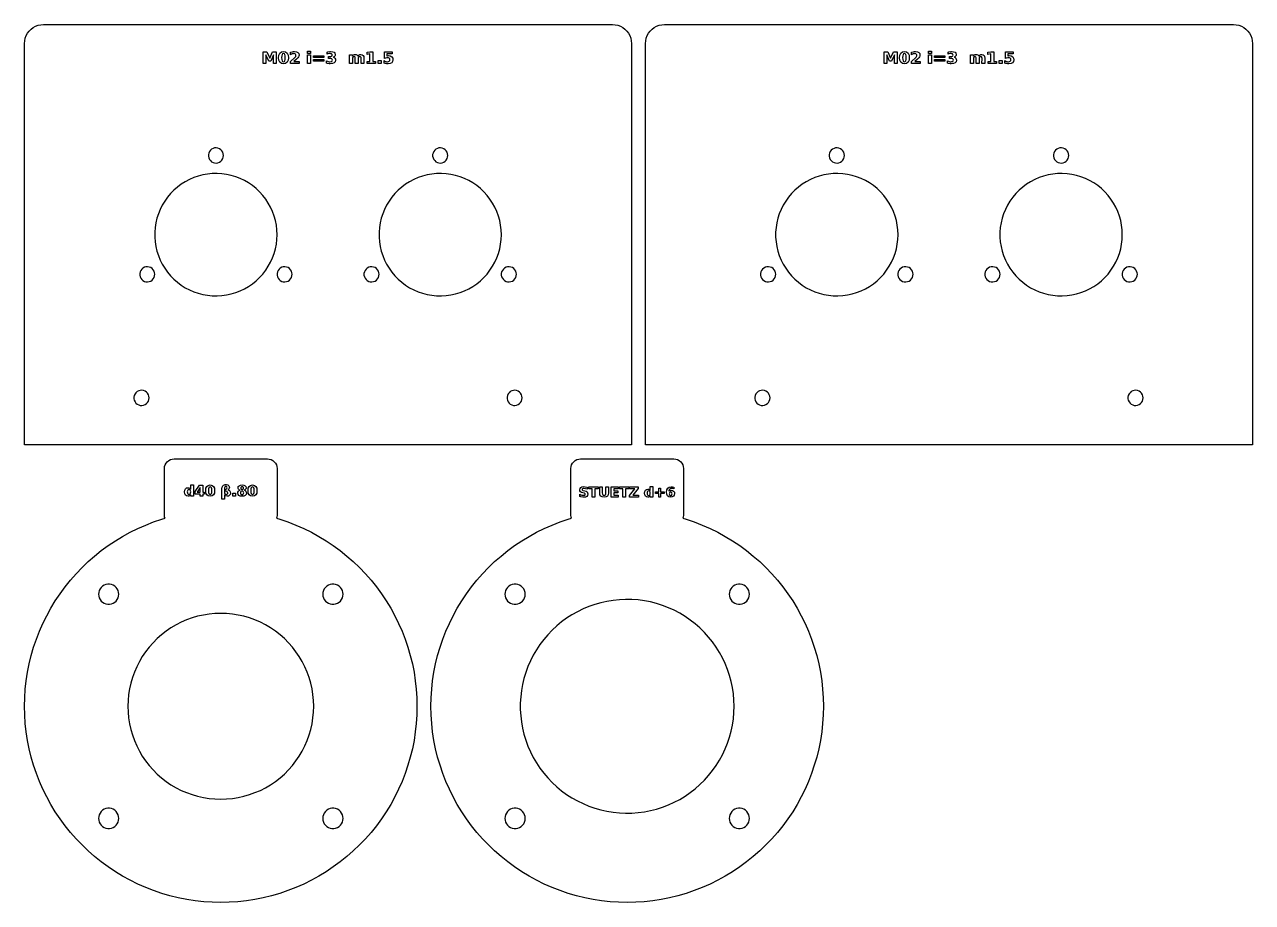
# Model space of a CAD drawing. Header units: millimetres. Extents: x 0 to 263, y 0 to 188.
import ezdxf

# ---------------------------------------------------------------- set-up
doc = ezdxf.new("R2010")
doc.units = ezdxf.units.MM
doc.layers.add('CUT', color=1, linetype='Continuous')
doc.layers.add('ENGRAVE', color=5, linetype='Continuous')

msp = doc.modelspace()

# ---------------------------------------------------------------- linework, layer by layer
at = {"layer": 'CUT'}
for points in [[(0, 184.2277), (0.0413, 184.805), (0.1649, 185.3731), (0.3681, 185.9179), (0.6467, 186.4282), (0.9952, 186.8937), (1.4063, 187.3048), (1.8718, 187.6533), (2.3821, 187.9319), (2.9269, 188.1351), (3.495, 188.2587), (4.0723, 188.3), (126.0777, 188.3), (126.655, 188.2587), (127.2231, 188.1351), (127.7679, 187.9319), (128.2782, 187.6533), (128.7437, 187.3048), (129.1548, 186.8937), (129.5033, 186.4282), (129.7819, 185.9179), (129.9851, 185.3731), (130.1087, 184.805), (130.15, 184.2277), (130.15, 98.15), (0, 98.15)], [(133.15, 184.2277), (133.1913, 184.805), (133.3149, 185.3731), (133.5181, 185.9179), (133.7967, 186.4282), (134.1452, 186.8937), (134.5563, 187.3048), (135.0218, 187.6533), (135.5321, 187.9319), (136.0769, 188.1351), (136.645, 188.2587), (137.2223, 188.3), (259.2277, 188.3), (259.805, 188.2587), (260.3731, 188.1351), (260.9179, 187.9319), (261.4282, 187.6533), (261.8937, 187.3048), (262.3048, 186.8937), (262.6533, 186.4282), (262.9319, 185.9179), (263.1351, 185.3731), (263.2587, 184.805), (263.3, 184.2277), (263.3, 98.15), (133.15, 98.15)], [(42.4994, 160.9072), (42.3183, 161.2082), (42.0767, 161.4632), (41.786, 161.6603), (41.4596, 161.7904), (41.113, 161.8472), (40.7622, 161.8282), (40.4237, 161.7342), (40.1133, 161.5696), (39.8456, 161.3422), (39.633, 161.0626), (39.4855, 160.7437), (39.41, 160.4007), (39.41, 160.0494), (39.4855, 159.7063), (39.633, 159.3875), (39.8456, 159.1078), (40.1133, 158.8804), (40.4237, 158.7158), (40.7622, 158.6219), (41.113, 158.6028), (41.4596, 158.6597), (41.786, 158.7897), (42.0767, 158.9868), (42.3183, 159.2419), (42.4994, 159.5429), (42.6116, 159.8758), (42.6496, 160.225), (42.6116, 160.5742)], [(90.7116, 160.5742), (90.5994, 160.9072), (90.4183, 161.2082), (90.1767, 161.4632), (89.886, 161.6603), (89.5596, 161.7904), (89.213, 161.8472), (88.8622, 161.8282), (88.5237, 161.7342), (88.2133, 161.5696), (87.9456, 161.3422), (87.733, 161.0626), (87.5855, 160.7437), (87.51, 160.4007), (87.51, 160.0494), (87.5855, 159.7063), (87.733, 159.3875), (87.9456, 159.1078), (88.2133, 158.8804), (88.5237, 158.7158), (88.8622, 158.6219), (89.213, 158.6028), (89.5596, 158.6597), (89.886, 158.7897), (90.1767, 158.9868), (90.4183, 159.2419), (90.5994, 159.5429), (90.7116, 159.8758), (90.7496, 160.225)], [(175.6494, 160.9072), (175.4683, 161.2082), (175.2267, 161.4632), (174.936, 161.6603), (174.6096, 161.7904), (174.263, 161.8472), (173.9122, 161.8282), (173.5737, 161.7342), (173.2633, 161.5696), (172.9956, 161.3422), (172.783, 161.0626), (172.6355, 160.7437), (172.56, 160.4007), (172.56, 160.0494), (172.6355, 159.7063), (172.783, 159.3875), (172.9956, 159.1078), (173.2633, 158.8804), (173.5737, 158.7158), (173.9122, 158.6219), (174.263, 158.6028), (174.6096, 158.6597), (174.936, 158.7897), (175.2267, 158.9868), (175.4683, 159.2419), (175.6494, 159.5429), (175.7616, 159.8758), (175.7996, 160.225), (175.7616, 160.5742)], [(223.8616, 160.5742), (223.7494, 160.9072), (223.5683, 161.2082), (223.3267, 161.4632), (223.036, 161.6603), (222.7096, 161.7904), (222.363, 161.8472), (222.0122, 161.8282), (221.6737, 161.7342), (221.3633, 161.5696), (221.0956, 161.3422), (220.883, 161.0626), (220.7355, 160.7437), (220.66, 160.4007), (220.66, 160.0494), (220.7355, 159.7063), (220.883, 159.3875), (221.0956, 159.1078), (221.3633, 158.8804), (221.6737, 158.7158), (222.0122, 158.6219), (222.363, 158.6028), (222.7096, 158.6597), (223.036, 158.7897), (223.3267, 158.9868), (223.5683, 159.2419), (223.7494, 159.5429), (223.8616, 159.8758), (223.8996, 160.225)], [(53.9923, 145.2531), (53.7962, 146.2518), (53.5232, 147.2324), (53.1751, 148.1889), (52.7539, 149.1155), (52.2621, 150.0067), (51.7028, 150.8571), (51.0793, 151.6616), (50.3953, 152.4153), (49.6549, 153.1138), (48.8627, 153.7528), (48.0233, 154.3285), (47.1418, 154.8375), (46.2235, 155.2766), (45.274, 155.6432), (44.2989, 155.9351), (43.3041, 156.1506), (42.2956, 156.2883), (41.2795, 156.3475), (40.2619, 156.3278), (39.2488, 156.2292), (38.2464, 156.0525), (37.2607, 155.7986), (36.2977, 155.4691), (35.3631, 155.0659), (34.4625, 154.5916), (33.6014, 154.0488), (32.785, 153.441), (32.0181, 152.7718), (31.3054, 152.0451), (30.6511, 151.2654), (30.0593, 150.4373), (29.5333, 149.5658), (29.0765, 148.6563), (28.6916, 147.714), (28.3808, 146.7448), (28.1461, 145.7544), (27.9888, 144.7487), (27.9099, 143.7339), (27.9099, 142.7161), (27.9888, 141.7013), (28.1461, 140.6957), (28.3808, 139.7053), (28.6916, 138.736), (29.0765, 137.7938), (29.5333, 136.8842), (30.0593, 136.0127), (30.6511, 135.1847), (31.3054, 134.405), (32.0181, 133.6783), (32.785, 133.009), (33.6014, 132.4012), (34.4625, 131.8585), (35.3631, 131.3841), (36.2977, 130.981), (37.2607, 130.6515), (38.2464, 130.3976), (39.2488, 130.2208), (40.2619, 130.1223), (41.2795, 130.1025), (42.2956, 130.1617), (43.3041, 130.2995), (44.2989, 130.515), (45.274, 130.8069), (46.2235, 131.1735), (47.1418, 131.6126), (48.0233, 132.1215), (48.8627, 132.6972), (49.6549, 133.3362), (50.3953, 134.0347), (51.0793, 134.7885), (51.7028, 135.593), (52.2621, 136.4434), (52.7539, 137.3346), (53.1751, 138.2612), (53.5232, 139.2176), (53.7962, 140.1982), (53.9923, 141.197), (54.1105, 142.2079), (54.1499, 143.225), (54.1105, 144.2421)], [(102.2105, 144.2421), (102.0923, 145.2531), (101.8962, 146.2518), (101.6232, 147.2324), (101.2751, 148.1889), (100.8539, 149.1155), (100.3621, 150.0067), (99.8028, 150.8571), (99.1793, 151.6616), (98.4953, 152.4153), (97.7549, 153.1138), (96.9627, 153.7528), (96.1233, 154.3285), (95.2418, 154.8375), (94.3235, 155.2766), (93.374, 155.6432), (92.3989, 155.9351), (91.4041, 156.1506), (90.3956, 156.2883), (89.3795, 156.3475), (88.3619, 156.3278), (87.3488, 156.2292), (86.3464, 156.0525), (85.3607, 155.7986), (84.3977, 155.4691), (83.4631, 155.0659), (82.5625, 154.5916), (81.7014, 154.0488), (80.885, 153.441), (80.1181, 152.7718), (79.4054, 152.0451), (78.7511, 151.2654), (78.1593, 150.4373), (77.6333, 149.5658), (77.1765, 148.6563), (76.7916, 147.714), (76.4808, 146.7448), (76.2461, 145.7544), (76.0888, 144.7487), (76.0099, 143.7339), (76.0099, 142.7161), (76.0888, 141.7013), (76.2461, 140.6957), (76.4808, 139.7053), (76.7916, 138.736), (77.1765, 137.7938), (77.6333, 136.8842), (78.1593, 136.0127), (78.7511, 135.1847), (79.4054, 134.405), (80.1181, 133.6783), (80.885, 133.009), (81.7014, 132.4012), (82.5625, 131.8585), (83.4631, 131.3841), (84.3977, 130.981), (85.3607, 130.6515), (86.3464, 130.3976), (87.3488, 130.2208), (88.3619, 130.1223), (89.3795, 130.1025), (90.3956, 130.1617), (91.4041, 130.2995), (92.3989, 130.515), (93.374, 130.8069), (94.3235, 131.1735), (95.2418, 131.6126), (96.1233, 132.1215), (96.9627, 132.6972), (97.7549, 133.3362), (98.4953, 134.0347), (99.1793, 134.7885), (99.8028, 135.593), (100.3621, 136.4434), (100.8539, 137.3346), (101.2751, 138.2612), (101.6232, 139.2176), (101.8962, 140.1982), (102.0923, 141.197), (102.2105, 142.2079), (102.2499, 143.225)], [(187.1423, 145.2531), (186.9462, 146.2518), (186.6732, 147.2324), (186.3251, 148.1889), (185.9039, 149.1155), (185.4121, 150.0067), (184.8528, 150.8571), (184.2293, 151.6616), (183.5453, 152.4153), (182.8049, 153.1138), (182.0127, 153.7528), (181.1733, 154.3285), (180.2918, 154.8375), (179.3735, 155.2766), (178.424, 155.6432), (177.4489, 155.9351), (176.4541, 156.1506), (175.4456, 156.2883), (174.4295, 156.3475), (173.4119, 156.3278), (172.3988, 156.2292), (171.3964, 156.0525), (170.4107, 155.7986), (169.4477, 155.4691), (168.5131, 155.0659), (167.6125, 154.5916), (166.7514, 154.0488), (165.935, 153.441), (165.1681, 152.7718), (164.4554, 152.0451), (163.8011, 151.2654), (163.2093, 150.4373), (162.6833, 149.5658), (162.2265, 148.6563), (161.8416, 147.714), (161.5308, 146.7448), (161.2961, 145.7544), (161.1388, 144.7487), (161.0599, 143.7339), (161.0599, 142.7161), (161.1388, 141.7013), (161.2961, 140.6957), (161.5308, 139.7053), (161.8416, 138.736), (162.2265, 137.7938), (162.6833, 136.8842), (163.2093, 136.0127), (163.8011, 135.1847), (164.4554, 134.405), (165.1681, 133.6783), (165.935, 133.009), (166.7514, 132.4012), (167.6125, 131.8585), (168.5131, 131.3841), (169.4477, 130.981), (170.4107, 130.6515), (171.3964, 130.3976), (172.3988, 130.2208), (173.4119, 130.1223), (174.4295, 130.1025), (175.4456, 130.1617), (176.4541, 130.2995), (177.4489, 130.515), (178.424, 130.8069), (179.3735, 131.1735), (180.2918, 131.6126), (181.1733, 132.1215), (182.0127, 132.6972), (182.8049, 133.3362), (183.5453, 134.0347), (184.2293, 134.7885), (184.8528, 135.593), (185.4121, 136.4434), (185.9039, 137.3346), (186.3251, 138.2612), (186.6732, 139.2176), (186.9462, 140.1982), (187.1423, 141.197), (187.2605, 142.2079), (187.2999, 143.225), (187.2605, 144.2421)], [(235.3605, 144.2421), (235.2423, 145.2531), (235.0462, 146.2518), (234.7732, 147.2324), (234.4251, 148.1889), (234.0039, 149.1155), (233.5121, 150.0067), (232.9528, 150.8571), (232.3293, 151.6616), (231.6453, 152.4153), (230.9049, 153.1138), (230.1127, 153.7528), (229.2733, 154.3285), (228.3918, 154.8375), (227.4735, 155.2766), (226.524, 155.6432), (225.5489, 155.9351), (224.5541, 156.1506), (223.5456, 156.2883), (222.5295, 156.3475), (221.5119, 156.3278), (220.4988, 156.2292), (219.4964, 156.0525), (218.5107, 155.7986), (217.5477, 155.4691), (216.6131, 155.0659), (215.7125, 154.5916), (214.8514, 154.0488), (214.035, 153.441), (213.2681, 152.7718), (212.5554, 152.0451), (211.9011, 151.2654), (211.3093, 150.4373), (210.7833, 149.5658), (210.3265, 148.6563), (209.9416, 147.714), (209.6308, 146.7448), (209.3961, 145.7544), (209.2388, 144.7487), (209.1599, 143.7339), (209.1599, 142.7161), (209.2388, 141.7013), (209.3961, 140.6957), (209.6308, 139.7053), (209.9416, 138.736), (210.3265, 137.7938), (210.7833, 136.8842), (211.3093, 136.0127), (211.9011, 135.1847), (212.5554, 134.405), (213.2681, 133.6783), (214.035, 133.009), (214.8514, 132.4012), (215.7125, 131.8585), (216.6131, 131.3841), (217.5477, 130.981), (218.5107, 130.6515), (219.4964, 130.3976), (220.4988, 130.2208), (221.5119, 130.1223), (222.5295, 130.1025), (223.5456, 130.1617), (224.5541, 130.2995), (225.5489, 130.515), (226.524, 130.8069), (227.4735, 131.1735), (228.3918, 131.6126), (229.2733, 132.1215), (230.1127, 132.6972), (230.9049, 133.3362), (231.6453, 134.0347), (232.3293, 134.7885), (232.9528, 135.593), (233.5121, 136.4434), (234.0039, 137.3346), (234.4251, 138.2612), (234.7732, 139.2176), (235.0462, 140.1982), (235.2423, 141.197), (235.3605, 142.2079), (235.3999, 143.225)], [(27.777, 135.4072), (27.5959, 135.7082), (27.3543, 135.9632), (27.0635, 136.1603), (26.7372, 136.2904), (26.3905, 136.3472), (26.0397, 136.3282), (25.7013, 136.2342), (25.3909, 136.0696), (25.1231, 135.8422), (24.9106, 135.5626), (24.7631, 135.2437), (24.6875, 134.9007), (24.6875, 134.5494), (24.7631, 134.2063), (24.9106, 133.8875), (25.1231, 133.6078), (25.3909, 133.3804), (25.7013, 133.2158), (26.0397, 133.1219), (26.3905, 133.1028), (26.7372, 133.1597), (27.0635, 133.2897), (27.3543, 133.4868), (27.5959, 133.7419), (27.777, 134.0429), (27.8891, 134.3758), (27.9271, 134.725), (27.8891, 135.0742)], [(57.0407, 135.7082), (56.7991, 135.9632), (56.5084, 136.1603), (56.182, 136.2904), (55.8354, 136.3472), (55.4846, 136.3282), (55.1461, 136.2342), (54.8358, 136.0696), (54.568, 135.8422), (54.3554, 135.5626), (54.2079, 135.2437), (54.1324, 134.9007), (54.1324, 134.5494), (54.2079, 134.2063), (54.3554, 133.8875), (54.568, 133.6078), (54.8358, 133.3804), (55.1461, 133.2158), (55.4846, 133.1219), (55.8354, 133.1028), (56.182, 133.1597), (56.5084, 133.2897), (56.7991, 133.4868), (57.0407, 133.7419), (57.2218, 134.0429), (57.334, 134.3758), (57.372, 134.725), (57.334, 135.0742), (57.2218, 135.4072)], [(75.9891, 135.0742), (75.877, 135.4072), (75.6959, 135.7082), (75.4543, 135.9632), (75.1635, 136.1603), (74.8372, 136.2904), (74.4905, 136.3472), (74.1397, 136.3282), (73.8013, 136.2342), (73.4909, 136.0696), (73.2231, 135.8422), (73.0106, 135.5626), (72.8631, 135.2437), (72.7875, 134.9007), (72.7875, 134.5494), (72.8631, 134.2063), (73.0106, 133.8875), (73.2231, 133.6078), (73.4909, 133.3804), (73.8013, 133.2158), (74.1397, 133.1219), (74.4905, 133.1028), (74.8372, 133.1597), (75.1635, 133.2897), (75.4543, 133.4868), (75.6959, 133.7419), (75.877, 134.0429), (75.9891, 134.3758), (76.0271, 134.725)], [(105.3218, 135.4072), (105.1407, 135.7082), (104.8991, 135.9632), (104.6084, 136.1603), (104.282, 136.2904), (103.9354, 136.3472), (103.5846, 136.3282), (103.2461, 136.2342), (102.9358, 136.0696), (102.668, 135.8422), (102.4554, 135.5626), (102.3079, 135.2437), (102.2324, 134.9007), (102.2324, 134.5494), (102.3079, 134.2063), (102.4554, 133.8875), (102.668, 133.6078), (102.9358, 133.3804), (103.2461, 133.2158), (103.5846, 133.1219), (103.9354, 133.1028), (104.282, 133.1597), (104.6084, 133.2897), (104.8991, 133.4868), (105.1407, 133.7419), (105.3218, 134.0429), (105.434, 134.3758), (105.472, 134.725), (105.434, 135.0742)], [(160.927, 135.4072), (160.7459, 135.7082), (160.5043, 135.9632), (160.2135, 136.1603), (159.8872, 136.2904), (159.5405, 136.3472), (159.1897, 136.3282), (158.8513, 136.2342), (158.5409, 136.0696), (158.2731, 135.8422), (158.0606, 135.5626), (157.9131, 135.2437), (157.8375, 134.9007), (157.8375, 134.5494), (157.9131, 134.2063), (158.0606, 133.8875), (158.2731, 133.6078), (158.5409, 133.3804), (158.8513, 133.2158), (159.1897, 133.1219), (159.5405, 133.1028), (159.8872, 133.1597), (160.2135, 133.2897), (160.5043, 133.4868), (160.7459, 133.7419), (160.927, 134.0429), (161.0391, 134.3758), (161.0771, 134.725), (161.0391, 135.0742)], [(190.1907, 135.7082), (189.9491, 135.9632), (189.6584, 136.1603), (189.332, 136.2904), (188.9854, 136.3472), (188.6346, 136.3282), (188.2961, 136.2342), (187.9858, 136.0696), (187.718, 135.8422), (187.5054, 135.5626), (187.3579, 135.2437), (187.2824, 134.9007), (187.2824, 134.5494), (187.3579, 134.2063), (187.5054, 133.8875), (187.718, 133.6078), (187.9858, 133.3804), (188.2961, 133.2158), (188.6346, 133.1219), (188.9854, 133.1028), (189.332, 133.1597), (189.6584, 133.2897), (189.9491, 133.4868), (190.1907, 133.7419), (190.3718, 134.0429), (190.484, 134.3758), (190.522, 134.725), (190.484, 135.0742), (190.3718, 135.4072)], [(209.1391, 135.0742), (209.027, 135.4072), (208.8459, 135.7082), (208.6043, 135.9632), (208.3135, 136.1603), (207.9872, 136.2904), (207.6405, 136.3472), (207.2897, 136.3282), (206.9513, 136.2342), (206.6409, 136.0696), (206.3731, 135.8422), (206.1606, 135.5626), (206.0131, 135.2437), (205.9375, 134.9007), (205.9375, 134.5494), (206.0131, 134.2063), (206.1606, 133.8875), (206.3731, 133.6078), (206.6409, 133.3804), (206.9513, 133.2158), (207.2897, 133.1219), (207.6405, 133.1028), (207.9872, 133.1597), (208.3135, 133.2897), (208.6043, 133.4868), (208.8459, 133.7419), (209.027, 134.0429), (209.1391, 134.3758), (209.1771, 134.725)], [(238.4718, 135.4072), (238.2907, 135.7082), (238.0491, 135.9632), (237.7584, 136.1603), (237.432, 136.2904), (237.0854, 136.3472), (236.7346, 136.3282), (236.3961, 136.2342), (236.0858, 136.0696), (235.818, 135.8422), (235.6054, 135.5626), (235.4579, 135.2437), (235.3824, 134.9007), (235.3824, 134.5494), (235.4579, 134.2063), (235.6054, 133.8875), (235.818, 133.6078), (236.0858, 133.3804), (236.3961, 133.2158), (236.7346, 133.1219), (237.0854, 133.1028), (237.432, 133.1597), (237.7584, 133.2897), (238.0491, 133.4868), (238.2907, 133.7419), (238.4718, 134.0429), (238.584, 134.3758), (238.622, 134.725), (238.584, 135.0742)], [(26.5494, 108.9072), (26.3683, 109.2082), (26.1267, 109.4632), (25.836, 109.6603), (25.5096, 109.7904), (25.163, 109.8472), (24.8122, 109.8282), (24.4737, 109.7342), (24.1633, 109.5696), (23.8956, 109.3422), (23.683, 109.0626), (23.5355, 108.7437), (23.46, 108.4007), (23.46, 108.0494), (23.5355, 107.7063), (23.683, 107.3875), (23.8956, 107.1078), (24.1633, 106.8804), (24.4737, 106.7158), (24.8122, 106.6219), (25.163, 106.6028), (25.5096, 106.6597), (25.836, 106.7897), (26.1267, 106.9868), (26.3683, 107.2419), (26.5494, 107.5429), (26.6616, 107.8758), (26.6996, 108.225), (26.6616, 108.5742)], [(106.6616, 108.5742), (106.5494, 108.9072), (106.3683, 109.2082), (106.1267, 109.4632), (105.836, 109.6603), (105.5096, 109.7904), (105.163, 109.8472), (104.8122, 109.8282), (104.4737, 109.7342), (104.1633, 109.5696), (103.8956, 109.3422), (103.683, 109.0626), (103.5355, 108.7437), (103.46, 108.4007), (103.46, 108.0494), (103.5355, 107.7063), (103.683, 107.3875), (103.8956, 107.1078), (104.1633, 106.8804), (104.4737, 106.7158), (104.8122, 106.6219), (105.163, 106.6028), (105.5096, 106.6597), (105.836, 106.7897), (106.1267, 106.9868), (106.3683, 107.2419), (106.5494, 107.5429), (106.6616, 107.8758), (106.6996, 108.225)], [(159.6994, 108.9072), (159.5183, 109.2082), (159.2767, 109.4632), (158.986, 109.6603), (158.6596, 109.7904), (158.313, 109.8472), (157.9622, 109.8282), (157.6237, 109.7342), (157.3133, 109.5696), (157.0456, 109.3422), (156.833, 109.0626), (156.6855, 108.7437), (156.61, 108.4007), (156.61, 108.0494), (156.6855, 107.7063), (156.833, 107.3875), (157.0456, 107.1078), (157.3133, 106.8804), (157.6237, 106.7158), (157.9622, 106.6219), (158.313, 106.6028), (158.6596, 106.6597), (158.986, 106.7897), (159.2767, 106.9868), (159.5183, 107.2419), (159.6994, 107.5429), (159.8116, 107.8758), (159.8496, 108.225), (159.8116, 108.5742)], [(239.8116, 108.5742), (239.6994, 108.9072), (239.5183, 109.2082), (239.2767, 109.4632), (238.986, 109.6603), (238.6596, 109.7904), (238.313, 109.8472), (237.9622, 109.8282), (237.6237, 109.7342), (237.3133, 109.5696), (237.0456, 109.3422), (236.833, 109.0626), (236.6855, 108.7437), (236.61, 108.4007), (236.61, 108.0494), (236.6855, 107.7063), (236.833, 107.3875), (237.0456, 107.1078), (237.3133, 106.8804), (237.6237, 106.7158), (237.9622, 106.6219), (238.313, 106.6028), (238.6596, 106.6597), (238.986, 106.7897), (239.2767, 106.9868), (239.5183, 107.2419), (239.6994, 107.5429), (239.8116, 107.8758), (239.8496, 108.225)], [(63.1125, 78.5131), (64.6819, 77.5607), (66.2083, 76.5409), (67.6887, 75.4554), (69.1203, 74.3064), (70.5005, 73.096), (71.8265, 71.8265), (73.096, 70.5005), (74.3064, 69.1203), (75.4554, 67.6887), (76.5409, 66.2083), (77.5607, 64.6819), (78.5131, 63.1125), (79.396, 61.5031), (80.2079, 59.8567), (80.9473, 58.1764), (81.6126, 56.4655), (82.2027, 54.7272), (82.7164, 52.9648), (83.1527, 51.1817), (83.5108, 49.3813), (83.7901, 47.5669), (83.9899, 45.7421), (84.11, 43.9103), (84.15, 42.075), (84.11, 40.2397), (83.9899, 38.4079), (83.7901, 36.5831), (83.5108, 34.7688), (83.1527, 32.9683), (82.7164, 31.1852), (82.2027, 29.4228), (81.6126, 27.6845), (80.9473, 25.9736), (80.2079, 24.2933), (79.396, 22.6469), (78.5131, 21.0375), (77.5607, 19.4681), (76.5409, 17.9418), (75.4554, 16.4614), (74.3064, 15.0297), (73.096, 13.6495), (71.8265, 12.3235), (70.5005, 11.0541), (69.1203, 9.8437), (67.6887, 8.6947), (66.2083, 7.6092), (64.6819, 6.5893), (63.1125, 5.637), (61.5031, 4.754), (59.8567, 3.9421), (58.1764, 3.2028), (56.4655, 2.5374), (54.7272, 1.9474), (52.9648, 1.4337), (51.1817, 0.9973), (49.3813, 0.6392), (47.5669, 0.36), (45.7421, 0.1601), (43.9103, 0.04), (42.075, 0), (40.2397, 0.04), (38.4079, 0.1601), (36.5831, 0.36), (34.7688, 0.6392), (32.9683, 0.9973), (31.1852, 1.4337), (29.4228, 1.9474), (27.6845, 2.5374), (25.9736, 3.2028), (24.2933, 3.9421), (22.6469, 4.754), (21.0375, 5.637), (19.4681, 6.5893), (17.9418, 7.6092), (16.4614, 8.6947), (15.0297, 9.8437), (13.6495, 11.0541), (12.3235, 12.3235), (11.0541, 13.6495), (9.8437, 15.0297), (8.6947, 16.4614), (7.6092, 17.9418), (6.5893, 19.4681), (5.637, 21.0375), (4.754, 22.6469), (3.9421, 24.2933), (3.2028, 25.9736), (2.5374, 27.6845), (1.9474, 29.4228), (1.4337, 31.1852), (0.9973, 32.9683), (0.6392, 34.7688), (0.36, 36.5831), (0.1601, 38.4079), (0.04, 40.2397), (0, 42.075), (0.04, 43.9103), (0.1601, 45.7421), (0.36, 47.5669), (0.6392, 49.3813), (0.9973, 51.1817), (1.4337, 52.9648), (1.9474, 54.7272), (2.5374, 56.4655), (3.2028, 58.1764), (3.9421, 59.8567), (4.754, 61.5031), (5.637, 63.1125), (6.5893, 64.6819), (7.6092, 66.2083), (8.6947, 67.6887), (9.8437, 69.1203), (11.0541, 70.5005), (12.3235, 71.8265), (13.6495, 73.096), (15.0297, 74.3064), (16.4614, 75.4554), (17.9418, 76.5409), (19.4681, 77.5607), (21.0375, 78.5131), (22.6469, 79.396), (24.2933, 80.2079), (25.9736, 80.9473), (27.6845, 81.6126), (29.4228, 82.2027), (30.1197, 82.4058), (30.0395, 82.6701), (30, 83.0713), (30, 93.0787), (30.0395, 93.4799), (30.1576, 93.8692), (30.3494, 94.228), (30.6075, 94.5425), (30.922, 94.8006), (31.2808, 94.9924), (31.6701, 95.1105), (32.0713, 95.15), (52.0787, 95.15), (52.4799, 95.1105), (52.8692, 94.9924), (53.228, 94.8006), (53.5425, 94.5425), (53.8006, 94.228), (53.9924, 93.8692), (54.1105, 93.4799), (54.15, 93.0787), (54.15, 83.0713), (54.1105, 82.6701), (54.0303, 82.4058), (54.7272, 82.2027), (56.4655, 81.6126), (58.1764, 80.9473), (59.8567, 80.2079), (61.5031, 79.396)], [(150.2626, 78.5131), (151.8319, 77.5607), (153.3583, 76.5409), (154.8387, 75.4554), (156.2704, 74.3064), (157.6505, 73.096), (158.9766, 71.8265), (160.246, 70.5005), (161.4564, 69.1203), (162.6054, 67.6887), (163.6909, 66.2083), (164.7108, 64.6819), (165.6631, 63.1125), (166.5461, 61.5031), (167.358, 59.8567), (168.0973, 58.1764), (168.7626, 56.4655), (169.3527, 54.7272), (169.8664, 52.9648), (170.3027, 51.1817), (170.6609, 49.3813), (170.9401, 47.5669), (171.14, 45.7421), (171.26, 43.9103), (171.3001, 42.075), (171.26, 40.2397), (171.14, 38.4079), (170.9401, 36.5831), (170.6609, 34.7688), (170.3027, 32.9683), (169.8664, 31.1852), (169.3527, 29.4228), (168.7626, 27.6845), (168.0973, 25.9736), (167.358, 24.2933), (166.5461, 22.6469), (165.6631, 21.0375), (164.7108, 19.4681), (163.6909, 17.9418), (162.6054, 16.4614), (161.4564, 15.0297), (160.246, 13.6495), (158.9766, 12.3235), (157.6505, 11.0541), (156.2704, 9.8437), (154.8387, 8.6947), (153.3583, 7.6092), (151.8319, 6.5893), (150.2626, 5.637), (148.6531, 4.754), (147.0067, 3.9421), (145.3265, 3.2028), (143.6156, 2.5374), (141.8773, 1.9474), (140.1149, 1.4337), (138.3318, 0.9973), (136.5313, 0.6392), (134.7169, 0.36), (132.8921, 0.1601), (131.0603, 0.04), (129.2251, 0), (127.3898, 0.04), (125.558, 0.1601), (123.7332, 0.36), (121.9188, 0.6392), (120.1184, 0.9973), (118.3352, 1.4337), (116.5729, 1.9474), (114.8345, 2.5374), (113.1236, 3.2028), (111.4434, 3.9421), (109.797, 4.754), (108.1875, 5.637), (106.6182, 6.5893), (105.0918, 7.6092), (103.6114, 8.6947), (102.1798, 9.8437), (100.7996, 11.0541), (99.4735, 12.3235), (98.2041, 13.6495), (96.9937, 15.0297), (95.8447, 16.4614), (94.7592, 17.9418), (93.7393, 19.4681), (92.787, 21.0375), (91.9041, 22.6469), (91.0921, 24.2933), (90.3528, 25.9736), (89.6875, 27.6845), (89.0974, 29.4228), (88.5837, 31.1852), (88.1474, 32.9683), (87.7892, 34.7688), (87.51, 36.5831), (87.3101, 38.4079), (87.1901, 40.2397), (87.15, 42.075), (87.1901, 43.9103), (87.3101, 45.7421), (87.51, 47.5669), (87.7892, 49.3813), (88.1474, 51.1817), (88.5837, 52.9648), (89.0974, 54.7272), (89.6875, 56.4655), (90.3528, 58.1764), (91.0921, 59.8567), (91.9041, 61.5031), (92.787, 63.1125), (93.7393, 64.6819), (94.7592, 66.2083), (95.8447, 67.6887), (96.9937, 69.1203), (98.2041, 70.5005), (99.4735, 71.8265), (100.7996, 73.096), (102.1798, 74.3064), (103.6114, 75.4554), (105.0918, 76.5409), (106.6182, 77.5607), (108.1875, 78.5131), (109.797, 79.396), (111.4434, 80.2079), (113.1236, 80.9473), (114.8345, 81.6126), (116.5729, 82.2027), (117.2698, 82.4058), (117.1896, 82.6701), (117.1501, 83.0713), (117.1501, 93.0787), (117.1896, 93.4799), (117.3077, 93.8692), (117.4995, 94.228), (117.7576, 94.5425), (118.072, 94.8006), (118.4308, 94.9924), (118.8202, 95.1105), (119.2214, 95.15), (139.2287, 95.15), (139.6299, 95.1105), (140.0193, 94.9924), (140.3781, 94.8006), (140.6926, 94.5425), (140.9507, 94.228), (141.1424, 93.8692), (141.2605, 93.4799), (141.3001, 93.0787), (141.3001, 83.0713), (141.2605, 82.6701), (141.1804, 82.4058), (141.8773, 82.2027), (143.6156, 81.6126), (145.3265, 80.9473), (147.0067, 80.2079), (148.6531, 79.396)], [(19.8823, 67.2615), (19.6405, 67.5817), (19.3439, 67.8521), (19.0027, 68.0633), (18.6285, 68.2083), (18.234, 68.2821), (17.8327, 68.2821), (17.4383, 68.2083), (17.064, 68.0633), (16.7229, 67.8521), (16.4263, 67.5817), (16.1844, 67.2615), (16.0056, 66.9022), (15.8957, 66.5162), (15.8587, 66.1166), (15.8957, 65.7171), (16.0056, 65.3311), (16.1844, 64.9718), (16.4263, 64.6516), (16.7229, 64.3812), (17.064, 64.17), (17.4383, 64.025), (17.8327, 63.9512), (18.234, 63.9512), (18.6285, 64.025), (19.0027, 64.17), (19.3439, 64.3812), (19.6405, 64.6516), (19.8823, 64.9718), (20.0612, 65.3311), (20.171, 65.7171), (20.2081, 66.1166), (20.171, 66.5162), (20.0612, 66.9022)], [(67.7238, 67.5817), (67.4272, 67.8521), (67.086, 68.0633), (66.7118, 68.2083), (66.3173, 68.2821), (65.916, 68.2821), (65.5215, 68.2083), (65.1473, 68.0633), (64.8061, 67.8521), (64.5095, 67.5817), (64.2677, 67.2615), (64.0888, 66.9022), (63.979, 66.5162), (63.942, 66.1166), (63.979, 65.7171), (64.0888, 65.3311), (64.2677, 64.9718), (64.5095, 64.6516), (64.8061, 64.3812), (65.1473, 64.17), (65.5215, 64.025), (65.916, 63.9512), (66.3173, 63.9512), (66.7118, 64.025), (67.086, 64.17), (67.4272, 64.3812), (67.7238, 64.6516), (67.9656, 64.9718), (68.1445, 65.3311), (68.2543, 65.7171), (68.2913, 66.1166), (68.2543, 66.5162), (68.1445, 66.9022), (67.9656, 67.2615)], [(107.0324, 67.2615), (106.7905, 67.5817), (106.494, 67.8521), (106.1528, 68.0633), (105.7786, 68.2083), (105.3841, 68.2821), (104.9828, 68.2821), (104.5883, 68.2083), (104.2141, 68.0633), (103.8729, 67.8521), (103.5763, 67.5817), (103.3345, 67.2615), (103.1556, 66.9022), (103.0458, 66.5162), (103.0087, 66.1166), (103.0458, 65.7171), (103.1556, 65.3311), (103.3345, 64.9718), (103.5763, 64.6516), (103.8729, 64.3812), (104.2141, 64.17), (104.5883, 64.025), (104.9828, 63.9512), (105.3841, 63.9512), (105.7786, 64.025), (106.1528, 64.17), (106.494, 64.3812), (106.7905, 64.6516), (107.0324, 64.9718), (107.2113, 65.3311), (107.3211, 65.7171), (107.3581, 66.1166), (107.3211, 66.5162), (107.2113, 66.9022)], [(154.8738, 67.5817), (154.5772, 67.8521), (154.236, 68.0633), (153.8618, 68.2083), (153.4673, 68.2821), (153.066, 68.2821), (152.6716, 68.2083), (152.2973, 68.0633), (151.9561, 67.8521), (151.6596, 67.5817), (151.4177, 67.2615), (151.2389, 66.9022), (151.129, 66.5162), (151.092, 66.1166), (151.129, 65.7171), (151.2389, 65.3311), (151.4177, 64.9718), (151.6596, 64.6516), (151.9561, 64.3812), (152.2973, 64.17), (152.6716, 64.025), (153.066, 63.9512), (153.4673, 63.9512), (153.8618, 64.025), (154.236, 64.17), (154.5772, 64.3812), (154.8738, 64.6516), (155.1156, 64.9718), (155.2945, 65.3311), (155.4043, 65.7171), (155.4414, 66.1166), (155.4043, 66.5162), (155.2945, 66.9022), (155.1156, 67.2615)], [(151.169, 48.7097), (150.7418, 49.9861), (150.2404, 51.2352), (149.6666, 52.4527), (149.0223, 53.6345), (148.3098, 54.7764), (147.5315, 55.8746), (146.6901, 56.9252), (145.7885, 57.9246), (144.8297, 58.8693), (143.8172, 59.7562), (142.7544, 60.5821), (141.645, 61.3442), (140.4927, 62.0399), (139.3016, 62.6667), (138.0757, 63.2226), (136.8194, 63.7056), (135.5368, 64.114), (134.2325, 64.4464), (132.911, 64.7017), (131.5767, 64.879), (130.2344, 64.9778), (128.8885, 64.9975), (127.5438, 64.9383), (126.2049, 64.8002), (124.8765, 64.5838), (123.563, 64.2898), (122.269, 63.9192), (120.999, 63.4733), (119.7574, 62.9536), (118.5484, 62.362), (117.3762, 61.7005), (116.2448, 60.9713), (115.1582, 60.1769), (114.1201, 59.3202), (113.1341, 58.404), (112.2035, 57.4315), (111.3316, 56.4061), (110.5214, 55.3312), (109.7757, 54.2107), (109.097, 53.0484), (108.4877, 51.8482), (107.9498, 50.6143), (107.4854, 49.351), (107.0958, 48.0626), (106.7826, 46.7536), (106.5467, 45.4284), (106.389, 44.0917), (106.31, 42.748), (106.31, 41.402), (106.389, 40.0584), (106.5467, 38.7216), (106.7826, 37.3965), (107.0958, 36.0874), (107.4854, 34.799), (107.9498, 33.5357), (108.4877, 32.3019), (109.097, 31.1017), (109.7757, 29.9393), (110.5214, 28.8188), (111.3316, 27.744), (112.2035, 26.7186), (113.1341, 25.7461), (114.1201, 24.8299), (115.1582, 23.9731), (116.2448, 23.1788), (117.3762, 22.4496), (118.5484, 21.788), (119.7574, 21.1964), (120.999, 20.6767), (122.269, 20.2309), (123.563, 19.8603), (124.8765, 19.5663), (126.2049, 19.3499), (127.5438, 19.2118), (128.8885, 19.1525), (130.2344, 19.1723), (131.5767, 19.271), (132.911, 19.4483), (134.2325, 19.7036), (135.5368, 20.0361), (136.8194, 20.4445), (138.0757, 20.9274), (139.3016, 21.4833), (140.4927, 22.1102), (141.645, 22.8059), (142.7544, 23.568), (143.8172, 24.3939), (144.8297, 25.2807), (145.7885, 26.2255), (146.6901, 27.2249), (147.5315, 28.2754), (148.3098, 29.3736), (149.0223, 30.5155), (149.6666, 31.6973), (150.2404, 32.9149), (150.7418, 34.164), (151.169, 35.4404), (151.5205, 36.7397), (151.7952, 38.0573), (151.9921, 39.3888), (152.1105, 40.7296), (152.15, 42.075), (152.1105, 43.4204), (151.9921, 44.7612), (151.7952, 46.0927), (151.5205, 47.4104)], [(61.0248, 48.2322), (60.6008, 49.4099), (60.1037, 50.5587), (59.5354, 51.6739), (58.8982, 52.7513), (58.1947, 53.7866), (57.4275, 54.7757), (56.5997, 55.7146), (55.7146, 56.5997), (54.7757, 57.4275), (53.7866, 58.1947), (52.7513, 58.8982), (51.6739, 59.5354), (50.5587, 60.1037), (49.4099, 60.6008), (48.2322, 61.0248), (47.0302, 61.374), (45.8086, 61.6471), (44.5723, 61.8429), (43.3261, 61.9607), (42.075, 62), (40.8239, 61.9607), (39.5778, 61.8429), (38.3415, 61.6471), (37.1199, 61.374), (35.9179, 61.0248), (34.7401, 60.6008), (33.5914, 60.1037), (32.4761, 59.5354), (31.3987, 58.8982), (30.3634, 58.1947), (29.3744, 57.4275), (28.4354, 56.5997), (27.5503, 55.7146), (26.7226, 54.7757), (25.9554, 53.7866), (25.2518, 52.7513), (24.6146, 51.6739), (24.0464, 50.5587), (23.5493, 49.4099), (23.1253, 48.2322), (22.776, 47.0302), (22.503, 45.8086), (22.3072, 44.5723), (22.1894, 43.3261), (22.1501, 42.075), (22.1894, 40.8239), (22.3072, 39.5778), (22.503, 38.3415), (22.776, 37.1199), (23.1253, 35.9179), (23.5493, 34.7401), (24.0464, 33.5914), (24.6146, 32.4761), (25.2518, 31.3987), (25.9554, 30.3634), (26.7226, 29.3744), (27.5503, 28.4354), (28.4354, 27.5503), (29.3744, 26.7226), (30.3634, 25.9554), (31.3987, 25.2518), (32.4761, 24.6146), (33.5914, 24.0464), (34.7401, 23.5493), (35.9179, 23.1253), (37.1199, 22.776), (38.3415, 22.503), (39.5778, 22.3072), (40.8239, 22.1894), (42.075, 22.1501), (43.3261, 22.1894), (44.5723, 22.3072), (45.8086, 22.503), (47.0302, 22.776), (48.2322, 23.1253), (49.4099, 23.5493), (50.5587, 24.0464), (51.6739, 24.6146), (52.7513, 25.2518), (53.7866, 25.9554), (54.7757, 26.7226), (55.7146, 27.5503), (56.5997, 28.4354), (57.4275, 29.3744), (58.1947, 30.3634), (58.8982, 31.3987), (59.5354, 32.4761), (60.1037, 33.5914), (60.6008, 34.7401), (61.0248, 35.9179), (61.374, 37.1199), (61.6471, 38.3415), (61.8429, 39.5778), (61.9607, 40.8239), (62, 42.075), (61.9607, 43.3261), (61.8429, 44.5723), (61.6471, 45.8086), (61.374, 47.0302)], [(20.0612, 18.819), (19.8823, 19.1782), (19.6405, 19.4985), (19.3439, 19.7688), (19.0027, 19.9801), (18.6285, 20.125), (18.234, 20.1988), (17.8327, 20.1988), (17.4383, 20.125), (17.064, 19.9801), (16.7229, 19.7688), (16.4263, 19.4985), (16.1844, 19.1782), (16.0056, 18.819), (15.8957, 18.433), (15.8587, 18.0334), (15.8957, 17.6338), (16.0056, 17.2478), (16.1844, 16.8886), (16.4263, 16.5683), (16.7229, 16.298), (17.064, 16.0867), (17.4383, 15.9417), (17.8327, 15.868), (18.234, 15.868), (18.6285, 15.9417), (19.0027, 16.0867), (19.3439, 16.298), (19.6405, 16.5683), (19.8823, 16.8886), (20.0612, 17.2478), (20.171, 17.6338), (20.2081, 18.0334), (20.171, 18.433)], [(68.2543, 18.433), (68.1445, 18.819), (67.9656, 19.1782), (67.7238, 19.4985), (67.4272, 19.7688), (67.086, 19.9801), (66.7118, 20.125), (66.3173, 20.1988), (65.916, 20.1988), (65.5215, 20.125), (65.1473, 19.9801), (64.8061, 19.7688), (64.5095, 19.4985), (64.2677, 19.1782), (64.0888, 18.819), (63.979, 18.433), (63.942, 18.0334), (63.979, 17.6338), (64.0888, 17.2478), (64.2677, 16.8886), (64.5095, 16.5683), (64.8061, 16.298), (65.1473, 16.0867), (65.5215, 15.9417), (65.916, 15.868), (66.3173, 15.868), (66.7118, 15.9417), (67.086, 16.0867), (67.4272, 16.298), (67.7238, 16.5683), (67.9656, 16.8886), (68.1445, 17.2478), (68.2543, 17.6338), (68.2913, 18.0334)], [(107.2113, 18.819), (107.0324, 19.1782), (106.7905, 19.4985), (106.494, 19.7688), (106.1528, 19.9801), (105.7786, 20.125), (105.3841, 20.1988), (104.9828, 20.1988), (104.5883, 20.125), (104.2141, 19.9801), (103.8729, 19.7688), (103.5763, 19.4985), (103.3345, 19.1782), (103.1556, 18.819), (103.0458, 18.433), (103.0087, 18.0334), (103.0458, 17.6338), (103.1556, 17.2478), (103.3345, 16.8886), (103.5763, 16.5683), (103.8729, 16.298), (104.2141, 16.0867), (104.5883, 15.9417), (104.9828, 15.868), (105.3841, 15.868), (105.7786, 15.9417), (106.1528, 16.0867), (106.494, 16.298), (106.7905, 16.5683), (107.0324, 16.8886), (107.2113, 17.2478), (107.3211, 17.6338), (107.3581, 18.0334), (107.3211, 18.433)], [(155.4043, 18.433), (155.2945, 18.819), (155.1156, 19.1782), (154.8738, 19.4985), (154.5772, 19.7688), (154.236, 19.9801), (153.8618, 20.125), (153.4673, 20.1988), (153.066, 20.1988), (152.6716, 20.125), (152.2973, 19.9801), (151.9561, 19.7688), (151.6596, 19.4985), (151.4177, 19.1782), (151.2389, 18.819), (151.129, 18.433), (151.092, 18.0334), (151.129, 17.6338), (151.2389, 17.2478), (151.4177, 16.8886), (151.6596, 16.5683), (151.9561, 16.298), (152.2973, 16.0867), (152.6716, 15.9417), (153.066, 15.868), (153.4673, 15.868), (153.8618, 15.9417), (154.236, 16.0867), (154.5772, 16.298), (154.8738, 16.5683), (155.1156, 16.8886), (155.2945, 17.2478), (155.4043, 17.6338), (155.4414, 18.0334)]]:
    msp.add_lwpolyline(points, close=True, dxfattribs=at)
at = {"layer": 'ENGRAVE'}
for points in [[(51.7695, 181.7867), (51.7695, 179.9202), (51.1461, 179.9202), (51.1461, 182.4719), (51.9834, 182.4719), (52.5641, 181.1063), (53.1487, 182.4719), (53.9844, 182.4719), (53.9844, 179.9202), (53.3626, 179.9202), (53.3626, 181.7867), (52.7747, 180.4107), (52.3574, 180.4107)], [(54.5433, 181.7563), (54.7484, 182.1733), (55.0795, 182.4317), (55.526, 182.5178), (55.9713, 182.4317), (56.302, 182.1733), (56.5071, 181.7563), (56.5755, 181.1933), (56.5071, 180.6318), (56.302, 180.2149), (55.9713, 179.9565), (55.526, 179.8704), (55.0795, 179.9565), (54.7484, 180.2149), (54.5433, 180.6318), (54.4749, 181.1933)], [(55.3446, 182.0194), (55.2236, 181.8725), (55.1555, 181.6065), (55.1328, 181.1988), (55.1555, 180.7862), (55.2236, 180.5163), (55.3446, 180.3678), (55.526, 180.3183), (55.7065, 180.3678), (55.8268, 180.5163), (55.8949, 180.7862), (55.9176, 181.1988), (55.8952, 181.6065), (55.8279, 181.8725), (55.7076, 182.0194), (55.526, 182.0683)], [(58.1804, 181.5563), (58.1953, 181.6702), (58.1652, 181.832), (58.075, 181.9589), (57.9347, 182.041), (57.7545, 182.0683), (57.5935, 182.0519), (57.4177, 182.0027), (57.2286, 181.9209), (57.0266, 181.8069), (57.0266, 182.3674), (57.4658, 182.479), (57.6807, 182.5081), (57.8912, 182.5178), (58.2984, 182.4674), (58.6033, 182.316), (58.7936, 182.0749), (58.857, 181.7538), (58.8301, 181.5525), (58.7493, 181.365), (58.5822, 181.1543), (58.2965, 180.8821), (57.7512, 180.4036), (58.874, 180.4036), (58.874, 179.9202), (57.0195, 179.9202), (57.0195, 180.4036), (57.9509, 181.2261), (58.0597, 181.3375), (58.1357, 181.4465)], [(61.3021, 182.5796), (61.3021, 182.0803), (60.6907, 182.0803), (60.6907, 182.5796)], [(61.3021, 179.9202), (60.6907, 179.9202), (60.6907, 181.8342), (61.3021, 181.8342)], [(65.351, 179.8783), (64.9574, 179.9418), (64.7633, 179.9973), (64.7633, 180.5048), (64.9473, 180.4237), (65.1297, 180.3653), (65.3103, 180.3301), (65.4879, 180.3183), (65.7188, 180.3409), (65.8888, 180.4085), (65.9933, 180.519), (66.0282, 180.6688), (65.9925, 180.8221), (65.8855, 180.933), (65.7087, 181.0003), (65.4638, 181.0227), (65.2008, 181.0227), (65.2008, 181.4465), (65.4775, 181.4465), (65.6939, 181.4659), (65.8466, 181.5242), (65.9377, 181.6222), (65.968, 181.761), (65.9385, 181.891), (65.8499, 181.9879), (65.7079, 182.0482), (65.5169, 182.0683), (65.3573, 182.0593), (65.0338, 181.988), (64.8727, 181.9267), (64.8727, 182.4085), (65.0665, 182.4563), (65.4485, 182.511), (65.635, 182.5178), (66.0695, 182.477), (66.3787, 182.3543), (66.5641, 182.1501), (66.6259, 181.8632), (66.5964, 181.6598), (66.5078, 181.4968), (66.3619, 181.3753), (66.1595, 181.2961), (66.3865, 181.2048), (66.5516, 181.0642), (66.6525, 180.8771), (66.6861, 180.6448), (66.6134, 180.3108), (66.3952, 180.0678), (66.0382, 179.9198), (65.548, 179.8704)], [(72.7717, 179.9202), (72.1565, 179.9202), (72.1598, 181.0325), (72.1447, 181.2079), (72.0996, 181.3273), (72.0215, 181.3962), (71.9066, 181.4192), (71.7523, 181.3832), (71.6375, 181.2753), (71.5656, 181.0999), (71.5391, 180.8603), (71.5391, 179.9202), (70.9238, 179.9202), (70.9238, 180.9182), (70.9102, 181.1794), (70.8691, 181.3273), (70.7931, 181.3962), (70.6745, 181.4192), (70.5185, 181.3831), (70.4027, 181.2748), (70.3309, 181.0994), (70.307, 180.8619), (70.307, 179.9202), (69.6917, 179.9202), (69.6917, 181.8342), (70.307, 181.8342), (70.307, 181.5542), (70.4284, 181.6962), (70.5662, 181.7981), (70.7197, 181.8597), (70.8883, 181.8802), (71.0748, 181.8562), (71.2383, 181.7845), (71.3723, 181.6696), (71.4691, 181.5165), (71.5963, 181.673), (71.7452, 181.7872), (71.9129, 181.8569), (72.0963, 181.8802), (72.3869, 181.8293), (72.5989, 181.6767), (72.7285, 181.4275), (72.7717, 181.0856)], [(74.6617, 180.3746), (75.243, 180.3746), (75.243, 179.9202), (73.4586, 179.9202), (73.4586, 180.3746), (74.0399, 180.3746), (74.0399, 182.024), (73.4433, 181.901), (73.4433, 182.3488), (74.0361, 182.4719), (74.6617, 182.4719)], [(78.4327, 181.5779), (78.7441, 181.4028), (78.939, 181.1234), (79.0039, 180.7525), (78.9332, 180.3838), (78.7212, 180.1045), (78.3835, 179.9289), (77.9359, 179.8704), (77.7198, 179.8809), (77.506, 179.9125), (77.294, 179.9654), (77.0833, 180.0399), (77.0833, 180.5578), (77.2863, 180.453), (77.4787, 180.3779), (77.6605, 180.3332), (77.832, 180.3183), (78.0455, 180.3476), (78.2082, 180.4353), (78.3116, 180.5731), (78.346, 180.7525), (78.3116, 180.9328), (78.2082, 181.0703), (78.0455, 181.1576), (77.832, 181.1867), (77.6851, 181.1774), (77.3626, 181.1029), (77.1839, 181.0363), (77.1839, 182.4719), (78.8196, 182.4719), (78.8196, 181.9879), (77.7089, 181.9879), (77.7089, 181.5931), (77.8598, 181.6248), (78.0179, 181.6363)], [(184.9195, 181.7867), (184.9195, 179.9202), (184.2961, 179.9202), (184.2961, 182.4719), (185.1334, 182.4719), (185.7141, 181.1063), (186.2988, 182.4719), (187.1344, 182.4719), (187.1344, 179.9202), (186.5126, 179.9202), (186.5126, 181.7867), (185.9247, 180.4107), (185.5074, 180.4107)], [(187.6933, 181.7563), (187.8984, 182.1733), (188.2295, 182.4317), (188.676, 182.5178), (189.1213, 182.4317), (189.452, 182.1733), (189.6571, 181.7563), (189.7255, 181.1933), (189.6571, 180.6318), (189.452, 180.2149), (189.1213, 179.9565), (188.676, 179.8704), (188.2295, 179.9565), (187.8984, 180.2149), (187.6933, 180.6318), (187.6249, 181.1933)], [(188.4946, 182.0194), (188.3736, 181.8725), (188.3055, 181.6065), (188.2828, 181.1988), (188.3055, 180.7862), (188.3736, 180.5163), (188.4946, 180.3678), (188.676, 180.3183), (188.8565, 180.3678), (188.9768, 180.5163), (189.0449, 180.7862), (189.0676, 181.1988), (189.0452, 181.6065), (188.9779, 181.8725), (188.8576, 182.0194), (188.676, 182.0683)], [(191.3304, 181.5563), (191.3453, 181.6702), (191.3152, 181.832), (191.225, 181.9589), (191.0847, 182.041), (190.9045, 182.0683), (190.7435, 182.0519), (190.5677, 182.0027), (190.3786, 181.9209), (190.1766, 181.8069), (190.1766, 182.3674), (190.6158, 182.479), (190.8307, 182.5081), (191.0413, 182.5178), (191.4484, 182.4674), (191.7533, 182.316), (191.9436, 182.0749), (192.007, 181.7538), (191.9801, 181.5525), (191.8993, 181.365), (191.7322, 181.1543), (191.4465, 180.8821), (190.9013, 180.4036), (192.024, 180.4036), (192.024, 179.9202), (190.1695, 179.9202), (190.1695, 180.4036), (191.1009, 181.2261), (191.2097, 181.3375), (191.2857, 181.4465)], [(194.4521, 182.5796), (194.4521, 182.0803), (193.8407, 182.0803), (193.8407, 182.5796)], [(194.4521, 179.9202), (193.8407, 179.9202), (193.8407, 181.8342), (194.4521, 181.8342)], [(198.501, 179.8783), (198.1074, 179.9418), (197.9133, 179.9973), (197.9133, 180.5048), (198.0973, 180.4237), (198.2797, 180.3653), (198.4603, 180.3301), (198.6379, 180.3183), (198.8688, 180.3409), (199.0388, 180.4085), (199.1433, 180.519), (199.1782, 180.6688), (199.1425, 180.8221), (199.0355, 180.933), (198.8587, 181.0003), (198.6138, 181.0227), (198.3508, 181.0227), (198.3508, 181.4465), (198.6275, 181.4465), (198.8439, 181.4659), (198.9966, 181.5242), (199.0877, 181.6222), (199.118, 181.761), (199.0885, 181.891), (198.9999, 181.9879), (198.8579, 182.0482), (198.6669, 182.0683), (198.5073, 182.0593), (198.1838, 181.988), (198.0227, 181.9267), (198.0227, 182.4085), (198.2165, 182.4563), (198.5985, 182.511), (198.785, 182.5178), (199.2195, 182.477), (199.5288, 182.3543), (199.7141, 182.1501), (199.7759, 181.8632), (199.7464, 181.6598), (199.6578, 181.4968), (199.5119, 181.3753), (199.3095, 181.2961), (199.5365, 181.2048), (199.7016, 181.0642), (199.8025, 180.8771), (199.8361, 180.6448), (199.7634, 180.3108), (199.5452, 180.0678), (199.1882, 179.9198), (198.698, 179.8704)], [(205.9217, 179.9202), (205.3065, 179.9202), (205.3098, 181.0325), (205.2947, 181.2079), (205.2496, 181.3273), (205.1715, 181.3962), (205.0566, 181.4192), (204.9023, 181.3832), (204.7875, 181.2753), (204.7156, 181.0999), (204.6891, 180.8603), (204.6891, 179.9202), (204.0738, 179.9202), (204.0738, 180.9182), (204.0602, 181.1794), (204.0191, 181.3273), (203.9431, 181.3962), (203.8245, 181.4192), (203.6685, 181.3831), (203.5527, 181.2748), (203.4809, 181.0994), (203.457, 180.8619), (203.457, 179.9202), (202.8417, 179.9202), (202.8417, 181.8342), (203.457, 181.8342), (203.457, 181.5542), (203.5784, 181.6962), (203.7162, 181.7981), (203.8697, 181.8597), (204.0383, 181.8802), (204.2248, 181.8562), (204.3883, 181.7845), (204.5223, 181.6696), (204.6191, 181.5165), (204.7463, 181.673), (204.8952, 181.7872), (205.0629, 181.8569), (205.2463, 181.8802), (205.5369, 181.8293), (205.7489, 181.6767), (205.8785, 181.4275), (205.9217, 181.0856)], [(207.8117, 180.3746), (208.393, 180.3746), (208.393, 179.9202), (206.6086, 179.9202), (206.6086, 180.3746), (207.1899, 180.3746), (207.1899, 182.024), (206.5933, 181.901), (206.5933, 182.3488), (207.1861, 182.4719), (207.8117, 182.4719)], [(211.5827, 181.5779), (211.8941, 181.4028), (212.089, 181.1234), (212.1539, 180.7525), (212.0832, 180.3838), (211.8712, 180.1045), (211.5335, 179.9289), (211.0859, 179.8704), (210.8698, 179.8809), (210.656, 179.9125), (210.444, 179.9654), (210.2333, 180.0399), (210.2333, 180.5578), (210.4363, 180.453), (210.6287, 180.3779), (210.8105, 180.3332), (210.982, 180.3183), (211.1955, 180.3476), (211.3582, 180.4353), (211.4616, 180.5731), (211.496, 180.7525), (211.4616, 180.9328), (211.3582, 181.0703), (211.1955, 181.1576), (210.982, 181.1867), (210.8351, 181.1774), (210.5126, 181.1029), (210.3339, 181.0363), (210.3339, 182.4719), (211.9696, 182.4719), (211.9696, 181.9879), (210.8589, 181.9879), (210.8589, 181.5931), (211.0098, 181.6248), (211.1679, 181.6363)], [(61.9671, 181.2053), (61.9671, 181.6067), (64.1579, 181.6067), (64.1579, 181.2053)], [(61.9671, 180.8296), (64.1579, 180.8296), (64.1579, 180.4244), (61.9671, 180.4244)], [(76.456, 179.9202), (75.8408, 179.9202), (75.8408, 180.5813), (76.456, 180.5813)], [(195.1171, 181.2053), (195.1171, 181.6067), (197.3079, 181.6067), (197.3079, 181.2053)], [(195.1171, 180.8296), (197.3079, 180.8296), (197.3079, 180.4244), (195.1171, 180.4244)], [(209.606, 179.9202), (208.9908, 179.9202), (208.9908, 180.5813), (209.606, 180.5813)], [(35.0543, 87.1248), (34.7596, 87.189), (34.5228, 87.3818), (34.3671, 87.676), (34.3153, 88.0438), (34.3671, 88.4114), (34.5228, 88.7053), (34.7596, 88.898), (35.0543, 88.9623), (35.225, 88.9441), (35.3753, 88.8898), (35.5091, 88.7971), (35.6308, 88.6643), (35.6308, 89.6018), (36.1933, 89.6018), (36.1933, 87.1703), (35.6308, 87.1703), (35.6308, 87.4233), (35.5093, 87.2894), (35.3758, 87.1968), (35.2259, 87.1428)], [(39.0913, 89.2303), (39.394, 89.4665), (39.8023, 89.5453), (40.2094, 89.4665), (40.5118, 89.2303), (40.6993, 88.849), (40.7618, 88.3343), (40.6993, 87.8209), (40.5118, 87.4398), (40.2094, 87.2035), (39.8023, 87.1248), (39.394, 87.2035), (39.0913, 87.4398), (38.9038, 87.8209), (38.8413, 88.3343), (38.9038, 88.849)], [(43.7978, 89.3893), (43.8915, 89.2158), (43.9228, 88.9703), (43.9013, 88.8301), (43.8368, 88.6968), (43.719, 88.574), (43.5758, 88.5248), (43.785, 88.4451), (43.9508, 88.3313), (44.1195, 88.1013), (44.1758, 87.8143), (44.1269, 87.554), (43.9803, 87.3303), (43.746, 87.1761), (43.4333, 87.1248), (43.1134, 87.1994), (42.8568, 87.4233), (42.8568, 86.5048), (42.2978, 86.5048), (42.2978, 88.6923), (42.3516, 89.0774), (42.5133, 89.3548), (42.6901, 89.5073), (42.8648, 89.5928), (43.0249, 89.6321), (43.2978, 89.6408), (43.5828, 89.5529)], [(47.2923, 89.3913), (47.4576, 89.2016), (47.5128, 88.9408), (47.4856, 88.7586), (47.4043, 88.6093), (47.2698, 88.4938), (47.0833, 88.4123), (47.2916, 88.3263), (47.4418, 88.1993), (47.5325, 88.0324), (47.5628, 87.8268), (47.5051, 87.5221), (47.3323, 87.3023), (47.0461, 87.1691), (46.6488, 87.1248), (46.2499, 87.1691), (45.9623, 87.3023), (45.7883, 87.5221), (45.7303, 87.8268), (45.7605, 88.0324), (45.8513, 88.1993), (46.0014, 88.3263), (46.2098, 88.4123), (46.0234, 88.4938), (45.8893, 88.6093), (45.8086, 88.7586), (45.7818, 88.9408), (45.8368, 89.2006), (46.0018, 89.3903), (46.2738, 89.5065), (46.6488, 89.5453), (47.0214, 89.5068)], [(48.1643, 89.2303), (48.467, 89.4665), (48.8753, 89.5453), (49.2824, 89.4665), (49.5848, 89.2303), (49.7723, 88.849), (49.8348, 88.3343), (49.7723, 87.8209), (49.5848, 87.4398), (49.2824, 87.2035), (48.8753, 87.1248), (48.467, 87.2035), (48.1643, 87.4398), (47.9768, 87.8209), (47.9143, 88.3343), (47.9768, 88.849)], [(35.6071, 88.264), (35.5363, 88.4248), (35.4204, 88.5234), (35.2618, 88.5563), (35.1046, 88.5234), (34.9893, 88.4248), (34.9184, 88.264), (34.8948, 88.0438), (34.9184, 87.8234), (34.9893, 87.6623), (35.1046, 87.564), (35.2618, 87.5313), (35.4204, 87.564), (35.5363, 87.6623), (35.6071, 87.8234), (35.6308, 88.0438)], [(36.6058, 87.5953), (36.6058, 88.1108), (37.5398, 89.5033), (38.2088, 89.5033), (38.2088, 88.0313), (38.5413, 88.0313), (38.5413, 87.5953), (38.2088, 87.5953), (38.2088, 87.1703), (37.6398, 87.1703), (37.6398, 87.5953)], [(37.6398, 88.0313), (37.6398, 89.0078), (36.9808, 88.0313)], [(39.4635, 88.712), (39.4428, 88.3393), (39.4635, 87.962), (39.5258, 87.7153), (39.6364, 87.5795), (39.8023, 87.5343), (39.9673, 87.5795), (40.0773, 87.7153), (40.1395, 87.962), (40.1603, 88.3393), (40.1398, 88.712), (40.0783, 88.9553), (39.9683, 89.0895), (39.8023, 89.1343), (39.6364, 89.0895), (39.5258, 88.9553)], [(43.1493, 89.2343), (43.0061, 89.2013), (42.9178, 89.1023), (42.872, 88.9411), (42.8568, 88.7218), (42.8568, 88.0438), (42.8808, 87.8244), (42.9528, 87.6633), (43.07, 87.5643), (43.2288, 87.5313), (43.3979, 87.5578), (43.5053, 87.6373), (43.5626, 87.7331), (43.5818, 87.8078), (43.5358, 88.0086), (43.3978, 88.1643), (43.254, 88.216), (43.0228, 88.2373), (43.0228, 88.5938), (43.2234, 88.6371), (43.3163, 88.6893), (43.3901, 88.8151), (43.4148, 88.9218), (43.3993, 89.0439), (43.3528, 89.1443), (43.2711, 89.2118)], [(44.6458, 87.1703), (44.6458, 87.7748), (45.2083, 87.7748), (45.2083, 87.1703)], [(46.2988, 87.8578), (46.3214, 87.7059), (46.3893, 87.5943), (46.4996, 87.526), (46.6488, 87.5033), (46.7966, 87.526), (46.9053, 87.5943), (46.972, 87.7059), (46.9943, 87.8578), (46.972, 88.0108), (46.9053, 88.1228), (46.7966, 88.1914), (46.6488, 88.2143), (46.4996, 88.1911), (46.3893, 88.1218), (46.3214, 88.0098)], [(46.3696, 88.7568), (46.4278, 88.6658), (46.5218, 88.6095), (46.6488, 88.5908), (46.7733, 88.6095), (46.8658, 88.6658), (46.9235, 88.7568), (46.9428, 88.8798), (46.9235, 89.0025), (46.8658, 89.0928), (46.7733, 89.1486), (46.6488, 89.1673), (46.5218, 89.1485), (46.4278, 89.0923), (46.3696, 89.0016), (46.3503, 88.8798)], [(48.5158, 88.3393), (48.5365, 87.962), (48.5988, 87.7153), (48.7094, 87.5795), (48.8753, 87.5343), (49.0403, 87.5795), (49.1503, 87.7153), (49.2125, 87.962), (49.2333, 88.3393), (49.2128, 88.712), (49.1513, 88.9553), (49.0413, 89.0895), (48.8753, 89.1343), (48.7094, 89.0895), (48.5988, 88.9553), (48.5365, 88.712)], [(119.9665, 88.7744), (119.7908, 88.7604), (119.6675, 88.7186), (119.5951, 88.6478), (119.5709, 88.5461), (119.5872, 88.4677), (119.6361, 88.4088), (119.7278, 88.3634), (120.1128, 88.2766), (120.4247, 88.184), (120.6312, 88.0535), (120.7469, 87.8728), (120.7854, 87.6288), (120.7318, 87.3135), (120.5708, 87.0906), (120.2995, 86.9581), (119.915, 86.9139), (119.7069, 86.9239), (119.2883, 87.0028), (119.0787, 87.071), (119.0787, 87.5467), (119.2847, 87.4492), (119.4837, 87.3789), (119.6758, 87.3367), (119.8611, 87.3227), (120.0241, 87.338), (120.1437, 87.3841), (120.2172, 87.4591), (120.2417, 87.5603), (120.2251, 87.6509), (120.1751, 87.7183), (120.0754, 87.7712), (119.6909, 87.8664), (119.4069, 87.9576), (119.2109, 88.0905), (119.0974, 88.271), (119.0595, 88.5049), (119.1122, 88.7938), (119.2704, 89.0074), (119.5276, 89.1392), (119.877, 89.1831), (120.2478, 89.156), (120.6415, 89.0749), (120.6415, 88.6117), (120.29, 88.7331)], [(121.7459, 86.9566), (121.7459, 88.7172), (121.0194, 88.7172), (121.0194, 89.1438), (123.035, 89.1438), (123.035, 88.7172), (122.3098, 88.7172), (122.3098, 86.9566)], [(124.4424, 87.3578), (124.5594, 87.445), (124.6258, 87.6003), (124.6479, 87.8327), (124.6479, 89.1438), (125.2119, 89.1438), (125.2119, 87.8327), (125.1536, 87.4274), (124.9789, 87.1408), (124.6851, 86.9706), (124.2687, 86.9139), (123.8533, 86.9706), (123.5595, 87.1408), (123.3851, 87.4274), (123.327, 87.8327), (123.327, 89.1438), (123.8909, 89.1438), (123.8909, 87.8327), (123.9131, 87.6003), (123.9795, 87.445), (124.0961, 87.3578), (124.2687, 87.3288)], [(126.327, 87.8838), (126.327, 87.3827), (127.317, 87.3827), (127.317, 86.9566), (125.7631, 86.9566), (125.7631, 89.1438), (127.2847, 89.1438), (127.2847, 88.7172), (126.327, 88.7172), (126.327, 88.3103), (127.2279, 88.3103), (127.2279, 87.8838)], [(128.8419, 86.9566), (128.2779, 86.9566), (128.2779, 88.7172), (127.5514, 88.7172), (127.5514, 89.1438), (129.567, 89.1438), (129.567, 88.7172), (128.8419, 88.7172)], [(129.7184, 86.9566), (129.7184, 87.2978), (130.8917, 88.7172), (129.7517, 88.7172), (129.7517, 89.1438), (131.5901, 89.1438), (131.5901, 88.8025), (130.4169, 87.3827), (131.6239, 87.3827), (131.6239, 86.9566)], [(133.792, 86.9308), (133.6311, 86.9139), (133.3549, 86.9742), (133.1328, 87.1549), (132.9869, 87.4307), (132.9383, 87.7755), (132.9869, 88.1201), (133.1328, 88.3956), (133.3549, 88.5763), (133.6311, 88.6366), (133.7911, 88.6196), (133.932, 88.5686), (134.0575, 88.4818), (134.1715, 88.3572), (134.1715, 89.2361), (134.6989, 89.2361), (134.6989, 86.9566), (134.1715, 86.9566), (134.1715, 87.1938), (134.0576, 87.0683), (133.9325, 86.9814)], [(134.0829, 87.4178), (134.1494, 87.5689), (134.1715, 87.7755), (134.1494, 87.982), (134.0829, 88.1327), (133.9743, 88.2251), (133.8256, 88.256), (133.6783, 88.2251), (133.5701, 88.1327), (133.5037, 87.982), (133.4815, 87.7755), (133.5037, 87.5689), (133.5701, 87.4178), (133.6783, 87.3257), (133.8256, 87.295), (133.9743, 87.3257)], [(137.1462, 87.7244), (136.3817, 87.7244), (136.3817, 86.9566), (136.0329, 86.9566), (136.0329, 87.7244), (135.2684, 87.7244), (135.2684, 88.0699), (136.0329, 88.0699), (136.0329, 88.8377), (136.3817, 88.8377), (136.3817, 88.0699), (137.1462, 88.0699)], [(138.3523, 88.6708), (138.241, 88.4972), (138.1883, 88.256), (138.3973, 88.3633), (138.5154, 88.3904), (138.6439, 88.3994), (138.9467, 88.3503), (139.1848, 88.203), (139.3392, 87.9766), (139.3906, 87.6892), (139.3331, 87.3726), (139.1604, 87.1258), (138.8915, 86.9669), (138.544, 86.9139), (138.166, 86.9859), (137.884, 87.2017), (137.709, 87.5501), (137.6506, 88.0188), (137.7189, 88.5026), (137.9239, 88.8705), (138.2478, 89.1029), (138.6729, 89.1803), (138.9659, 89.1569), (139.2472, 89.0866), (139.2472, 88.682), (138.9847, 88.7795), (138.7447, 88.811), (138.5207, 88.7759)], [(138.4205, 88.0121), (138.3279, 87.94), (138.2724, 87.8203), (138.2539, 87.6522), (138.2724, 87.4844), (138.3279, 87.3644), (138.4205, 87.2927), (138.5501, 87.2688), (138.6804, 87.2927), (138.7733, 87.3644), (138.8288, 87.4844), (138.8473, 87.6522), (138.8288, 87.8203), (138.7733, 87.94), (138.6804, 88.0121), (138.5501, 88.0361)]]:
    msp.add_lwpolyline(points, close=True, dxfattribs=at)

doc.saveas('drawing.dxf')
